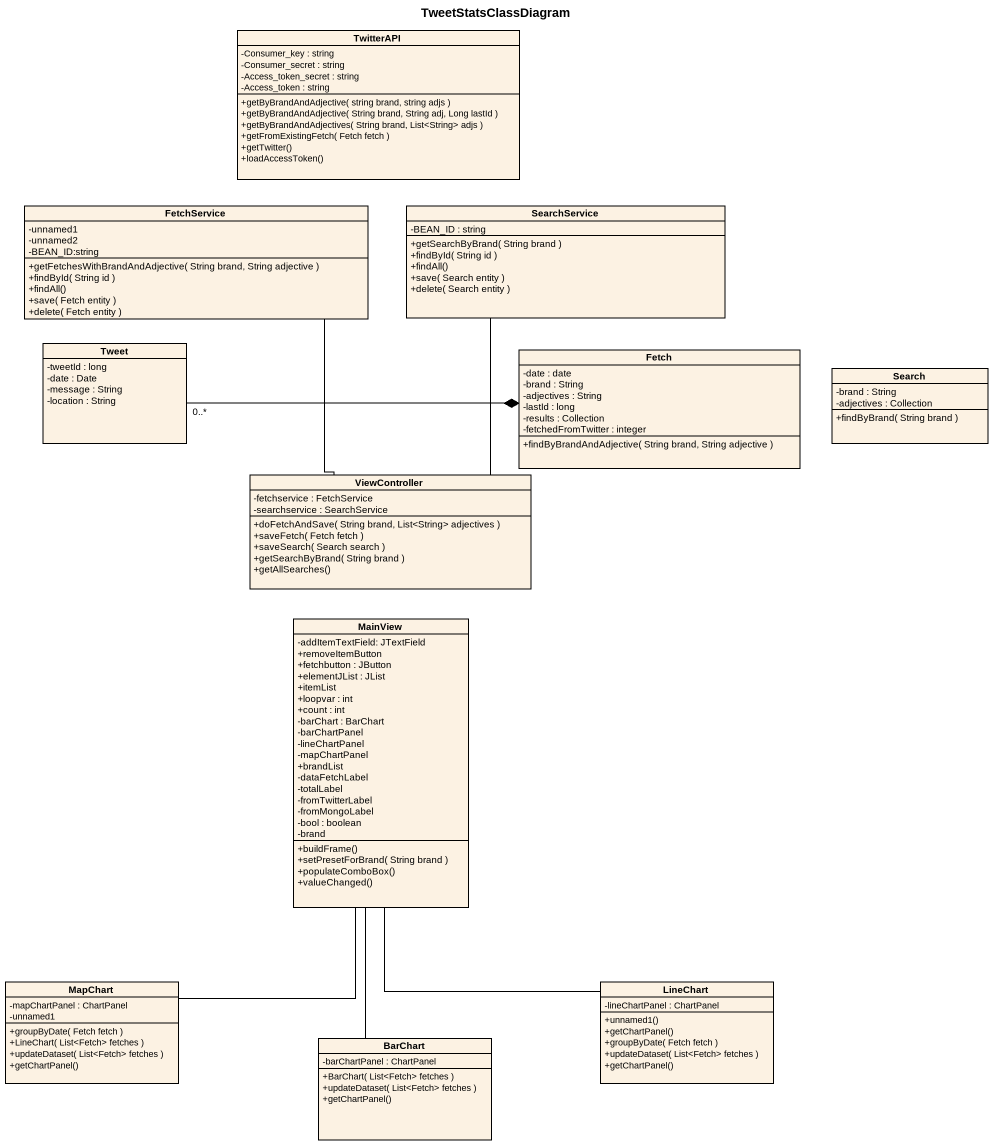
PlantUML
@startuml
title TweetStatsClassDiagram
hide circle
hide empty members
skinparam classAttributeIconSize 0
class TwitterAPI {
  -Consumer_key : string
  -Consumer_secret : string
  -Access_token_secret : string
  -Access_token : string
  +getByBrandAndAdjective( string brand, string adjs )
  +getByBrandAndAdjective( String brand, String adj, Long lastId )
  +getByBrandAndAdjectives( String brand, List<String> adjs )
  +getFromExistingFetch( Fetch fetch )
  +getTwitter()
  +loadAccessToken()
}
class FetchService {
  -unnamed1
  -unnamed2
  -BEAN_ID:string
  +getFetchesWithBrandAndAdjective( String brand, String adjective )
  +findById( String id )
  +findAll()
  +save( Fetch entity )
  +delete( Fetch entity )
}
class SearchService {
  -BEAN_ID : string
  +getSearchByBrand( String brand )
  +findById( String id )
  +findAll()
  +save( Search entity )
  +delete( Search entity )
}
class Tweet {
  -tweetId : long
  -date : Date
  -message : String
  -location : String
}
class Fetch {
  -date : date
  -brand : String
  -adjectives : String
  -lastId : long
  -results : Collection
  -fetchedFromTwitter : integer
  +findByBrandAndAdjective( String brand, String adjective )
}
class Search {
  -brand : String
  -adjectives : Collection
  +findByBrand( String brand )
}
class ViewController {
  -fetchservice : FetchService
  -searchservice : SearchService
  +doFetchAndSave( String brand, List<String> adjectives )
  +saveFetch( Fetch fetch )
  +saveSearch( Search search )
  +getSearchByBrand( String brand )
  +getAllSearches()
}
class MainView {
  -addItemTextField: JTextField
  +removeItemButton
  +fetchbutton : JButton
  +elementJList : JList
  +itemList
  +loopvar : int
  +count : int
  -barChart : BarChart
  -barChartPanel
  -lineChartPanel
  -mapChartPanel
  +brandList
  -dataFetchLabel
  -totalLabel
  -fromTwitterLabel
  -fromMongoLabel
  -bool : boolean
  -brand
  +buildFrame()
  +setPresetForBrand( String brand )
  +populateComboBox()
  +valueChanged()
}
class MapChart {
  -mapChartPanel : ChartPanel
  -unnamed1
  +groupByDate( Fetch fetch )
  +LineChart( List<Fetch> fetches )
  +updateDataset( List<Fetch> fetches )
  +getChartPanel()
}
class LineChart {
  -lineChartPanel : ChartPanel
  +unnamed1()
  +getChartPanel()
  +groupByDate( Fetch fetch )
  +updateDataset( List<Fetch> fetches )
  +getChartPanel()
}
class BarChart {
  -barChartPanel : ChartPanel
  +BarChart( List<Fetch> fetches )
  +updateDataset( List<Fetch> fetches )
  +getChartPanel()
}
Fetch *-left- "0..*" Tweet
ViewController -up- FetchService
ViewController -up- SearchService
MapChart -up- MainView
LineChart -up- MainView
BarChart -up- MainView
@enduml
